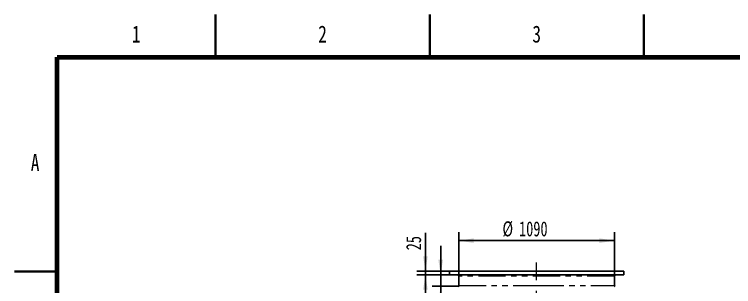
# Model space of a CAD drawing. Header units: millimetres. Extents: x 0 to 594, y 0 to 420.
# Drawn here: x 0 to 167.9, y 356.5 to 420 of the extents above; entities that cross this region are included whole.
import ezdxf

# ---------------------------------------------------------------- set-up
doc = ezdxf.new("R2010")
doc.units = ezdxf.units.MM
doc.linetypes.add('CENTERX2', pattern=[20.32, 12.7, -2.54, 2.54, -2.54])
doc.linetypes.add('PHANTOM', pattern=[12.7, 6.35, -1.27, 1.27, -1.27, 1.27, -1.27])
doc.layers.add('10', color=7, linetype='Continuous')
doc.styles.add('SLDTEXTSTYLE0', font='TXT', dxfattribs={"width": 0.7})
doc.styles.add('SLDTEXTSTYLE1', font='TXT', dxfattribs={"width": 0.75})
doc.dimstyles.new('SLDDIMSTYLE0', dxfattribs={"dimtxt": 3.5, "dimasz": 3.5, "dimexe": 0, "dimexo": 0.0625, "dimgap": 0.875, "dimtad": 2, "dimdec": 1, "dimlfac": 30, "dimrnd": 1e-09, "dimzin": 12, "dimdsep": 46, "dimtxsty": 'SLDTEXTSTYLE0', "dimsah": 1, "dimcen": 0.09, "dimadec": 0, "dimazin": 3, "dimtfac": 1, "dimtdec": 1, "dimtofl": 0, "dimtmove": 0, "dimatfit": 3, "dimfxl": 0, "dimfrac": 2, "dimtolj": 1, "dimtzin": 12, "dimarcsym": 0})
doc.dimstyles.new('SLDDIMSTYLE1', dxfattribs={"dimtxt": 3.5, "dimasz": 3.5, "dimexe": 0, "dimexo": 0.0625, "dimgap": 0.875, "dimtad": 2, "dimdec": 1, "dimlfac": 30, "dimrnd": 1e-09, "dimzin": 12, "dimdsep": 46, "dimtxsty": 'SLDTEXTSTYLE0', "dimsah": 1, "dimcen": 0.09, "dimadec": 0, "dimazin": 3, "dimtfac": 1, "dimtdec": 1, "dimtmove": 0, "dimatfit": 0, "dimfxl": 0, "dimfrac": 2, "dimtolj": 1, "dimtzin": 12, "dimarcsym": 0})

# ---------------------------------------------------------------- blocks, each defined once
blk = doc.blocks.new('_D_42')
at = {"layer": '10'}
for p, q in [((99.54, 359.24), (99.54, 365.97)), ((101.61, 359.24), (97.54, 359.24)), ((99.54, 356.57), (99.54, 359.24)), ((103.78, 356.57), (97.54, 356.57)), ((99.54, 356.57), (99.54, 347.39))]:
    blk.add_line(p, q, dxfattribs=at)
for points in [[(99.54, 359.24), (100.08, 362.74), (99, 362.74)], [(99.54, 356.57), (99, 353.07), (100.08, 353.07)]]:
    blk.add_solid(points, dxfattribs=at)
at = {"layer": '10', "insert": (95.03, 347.39), "char_height": 3.5, "attachment_point": 1, "rotation": 90, "style": 'SLDTEXTSTYLE0'}
blk.add_mtext('80', dxfattribs=at)
blk = doc.blocks.new('_D_46')
at = {"layer": '10'}
for p, q in [((103.78, 358.91), (103.78, 369.2)), ((140.11, 358.91), (140.11, 369.2)), ((140.11, 367.2), (103.78, 367.2))]:
    blk.add_line(p, q, dxfattribs=at)
for points in [[(103.78, 367.2), (107.28, 366.66), (107.28, 367.74)], [(140.11, 367.2), (136.61, 367.74), (136.61, 366.66)]]:
    blk.add_solid(points, dxfattribs=at)
at = {"layer": '10', "char_height": 3.5, "attachment_point": 1, "style": 'SLDTEXTSTYLE0'}
for s, insert in [('%%c', (113.97, 371.71)), ('1090', (117.84, 371.71))]:
    blk.add_mtext(s, dxfattribs=dict(at, insert=insert))
blk = doc.blocks.new('_D_47')
at = {"layer": '10'}
for p, q in [((95.98, 360.07), (95.98, 369.03)), ((101.61, 360.07), (93.98, 360.07)), ((95.98, 360.07), (95.98, 359.24)), ((101.61, 359.24), (93.98, 359.24)), ((95.98, 359.24), (95.98, 352.51))]:
    blk.add_line(p, q, dxfattribs=at)
for points in [[(95.98, 360.07), (96.52, 363.57), (95.44, 363.57)], [(95.98, 359.24), (95.44, 355.74), (96.52, 355.74)]]:
    blk.add_solid(points, dxfattribs=at)
at = {"layer": '10', "insert": (91.47, 364.95), "char_height": 3.5, "attachment_point": 1, "rotation": 90, "style": 'SLDTEXTSTYLE0'}
blk.add_mtext('25', dxfattribs=at)

msp = doc.modelspace()

# ---------------------------------------------------------------- linework, layer by layer
at = {"color": 7, "linetype": 'Continuous', "lineweight": 35}
for p, q in [((47, 410), (47, 420)), ((97, 410), (97, 420)), ((147, 410), (147, 420)), ((10, 360), (0, 360))]:
    msp.add_line(p, q, dxfattribs=at)
at = {"color": 7, "linetype": 'Continuous', "lineweight": 70}
for p, q in [((10, 10), (10, 410)), ((10, 410), (584, 410))]:
    msp.add_line(p, q, dxfattribs=at)
at = {"color": 7, "linetype": 'Continuous', "lineweight": 25}
for p, q in [((101.6084, 360.0738), (101.6084, 359.2404)), ((121.9417, 360.0738), (101.6084, 360.0738)), ((142.275, 360.0738), (121.9417, 360.0738)), ((142.275, 359.2404), (142.275, 360.0738)), ((121.9417, 359.2404), (101.6084, 359.2404)), ((103.775, 358.9071), (103.775, 356.7662)), ((142.275, 359.2404), (121.9417, 359.2404)), ((140.1084, 356.7662), (140.1084, 358.9071))]:
    msp.add_line(p, q, dxfattribs=at)
at = {"color": 8, "linetype": 'PHANTOM', "lineweight": 18}
for p, q in [((140.1084, 358.9071), (103.775, 358.9071)), ((103.775, 356.7662), (121.9417, 356.7662)), ((121.9417, 356.7662), (140.1084, 356.7662))]:
    msp.add_line(p, q, dxfattribs=at)
at = {"color": 7, "linetype": 'Continuous', "lineweight": 25}
for centre, start, end in [((103.4417, 358.9071), 0, 90), ((140.4417, 358.9071), 90, 180), ((103.4417, 356.7662), 300, 0), ((140.4417, 356.7662), 180, 240)]:
    msp.add_arc(centre, 0.3333, start, end, dxfattribs=at)
at = {"layer": '10', "linetype": 'CENTERX2', "lineweight": 18}
msp.add_line((121.9417, 256.4071), (121.9417, 362.0738), dxfattribs=at)
at = {"layer": '10'}
for p in [(103.775, 357.8367), (103.6084, 356.4775)]:
    msp.add_line(p, (103.775, 356.5738), dxfattribs=at)

# ---------------------------------------------------------------- texts
at = {"color": 7, "linetype": 'Continuous', "lineweight": 0, "char_height": 3.9687, "attachment_point": 2, "style": 'SLDTEXTSTYLE1'}
for s, insert in [('1', (28.46, 417.3979)), ('2', (71.96, 417.3979)), ('3', (121.96, 417.3979)), ('A', (4.8397, 387.3979))]:
    msp.add_mtext(s, dxfattribs=dict(at, insert=insert))

# ---------------------------------------------------------------- dimensions: what is measured, and where the dimension line sits
at = {"layer": '10'}
dim = msp.add_linear_dim(base=(103.775, 367.2016), p1=(140.1084, 358.9071), p2=(103.775, 358.9071), text='%%c<>', dimstyle='SLDDIMSTYLE0', dxfattribs=at)
dim.commit()
dim.dimension.update_dxf_attribs({"geometry": '_D_46', "text_midpoint": (119.9789, 367.2016), "dimtype": 160})
for base, p1, picture, middle in [((95.9808, 359.2404), (101.6084, 360.0738), '_D_47', (95.9808, 366.9885)), ((99.5388, 359.2404), (103.775, 356.5738), '_D_42', (99.5388, 349.4243))]:
    dim = msp.add_linear_dim(base=base, p1=p1, p2=(101.6084, 359.2404), angle=90, dimstyle='SLDDIMSTYLE1', dxfattribs=at)
    dim.commit()
    dim.dimension.update_dxf_attribs({"geometry": picture, "text_midpoint": middle, "dimtype": 160})

doc.saveas('drawing.dxf')
